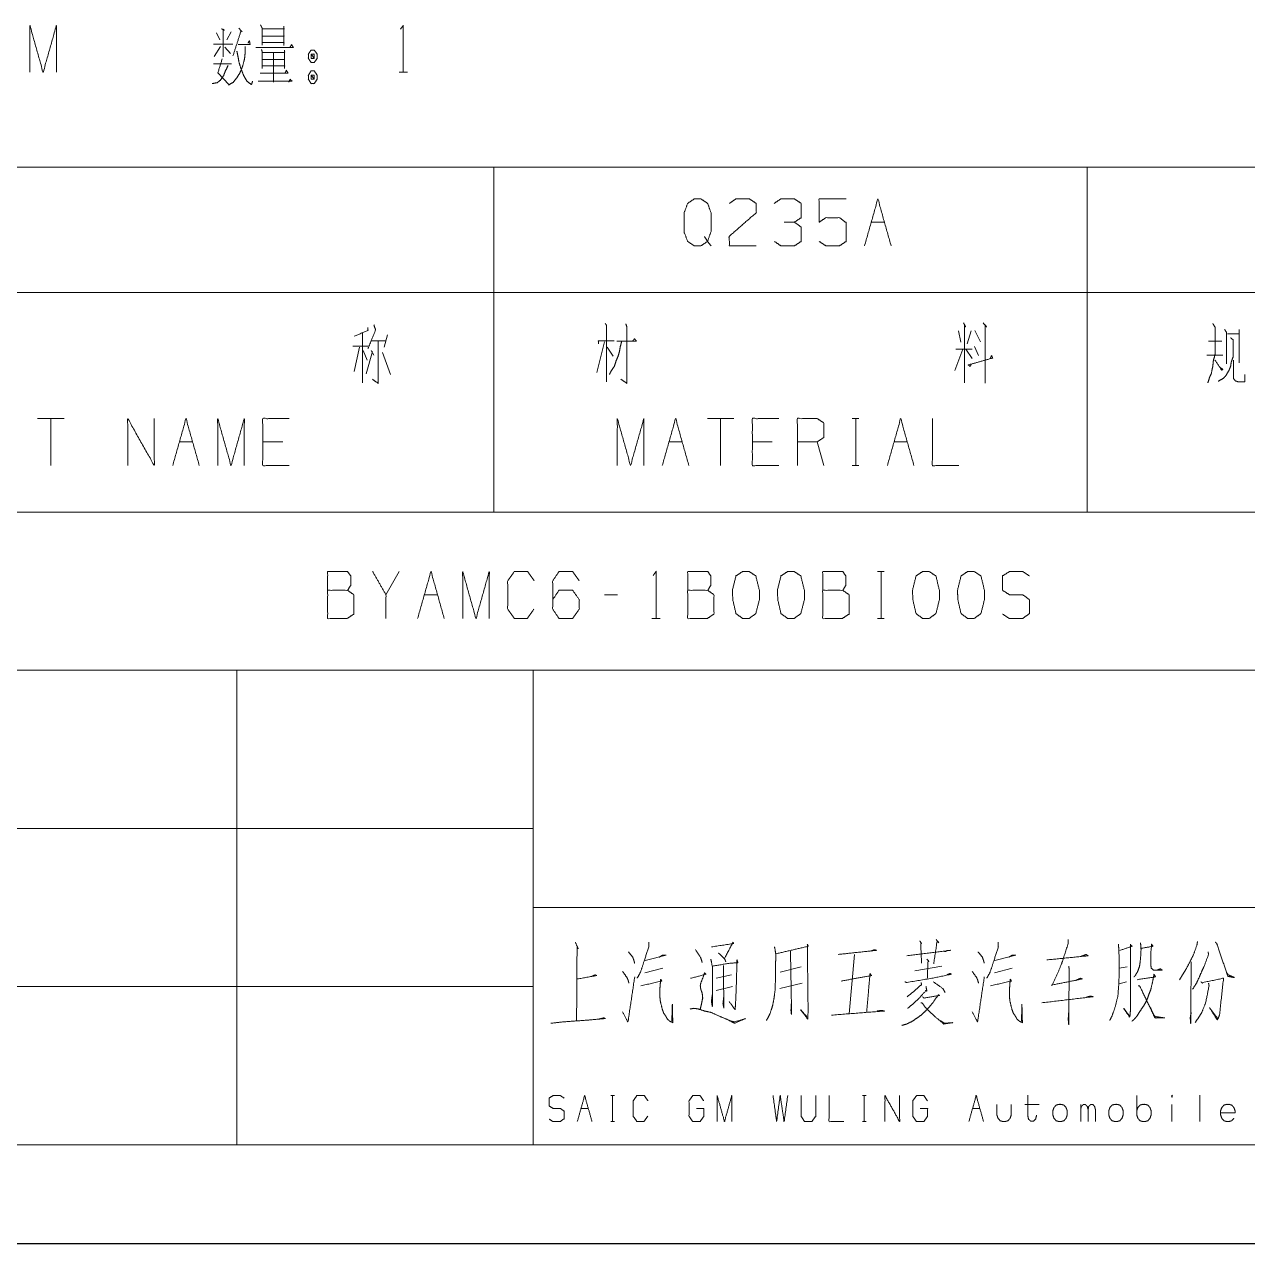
# Model space of a CAD drawing. Header units: millimetres. Extents: x 2210 to 79821, y -19430 to 2344.
# Drawn here: x 3653.3 to 3715.2, y 1492.8 to 1554.5 of the extents above; entities that cross this region are included whole.
import ezdxf

# ---------------------------------------------------------------- set-up
doc = ezdxf.new("R2010")
doc.units = ezdxf.units.MM
doc.layers.add('101', color=7, linetype='Continuous', true_color=0xffffff)

msp = doc.modelspace()

# ---------------------------------------------------------------- linework, layer by layer
msp.add_line((2209.782, 1492.822), (13049.157, 1492.822))
at = {"layer": '101', "color": 72, "linetype": 'Continuous', "lineweight": 18}
for p, q in [((3663.061, 1554.078), (3663.22, 1553.728)), ((3663.803, 1554.128), (3663.573, 1553.728)), ((3663.255, 1553.378), (3662.937, 1552.878)), ((3663.485, 1553.353), (3663.768, 1553.028)), ((3662.901, 1552.503), (3663.821, 1552.503)), ((3672.29, 1552.078), (3672.714, 1552.078)), ((3637.079, 1547.284), (3677.079, 1547.284)), ((3677.079, 1547.284), (3677.079, 1540.934)), ((3677.079, 1547.284), (3707.079, 1547.284)), ((3707.079, 1547.284), (3707.079, 1540.934)), ((3707.079, 1547.284), (3732.079, 1547.284)), ((3696.166, 1544.497), (3696.837, 1544.497)), ((3637.079, 1540.934), (3677.079, 1540.934)), ((3677.079, 1540.934), (3707.079, 1540.934)), ((3677.079, 1540.934), (3677.079, 1529.822)), ((3707.079, 1540.934), (3732.079, 1540.934)), ((3707.079, 1540.934), (3707.079, 1529.822)), ((3670.433, 1538.897), (3670.433, 1536.372)), ((3700.573, 1538.997), (3700.697, 1538.422)), ((3701.227, 1538.997), (3701.015, 1538.347)), ((3701.404, 1539.022), (3701.687, 1538.447)), ((3714.18, 1538.847), (3714.781, 1538.847)), ((3714.781, 1539.072), (3714.781, 1537.372)), ((3669.956, 1538.222), (3670.716, 1538.222)), ((3670.857, 1538.497), (3671.635, 1538.497)), ((3671.706, 1538.797), (3671.529, 1538.172)), ((3682.68, 1538.447), (3682.291, 1536.897)), ((3713.226, 1538.472), (3713.898, 1538.472)), ((3670.292, 1538.172), (3670.027, 1536.947)), ((3670.469, 1537.997), (3670.681, 1537.522)), ((3670.946, 1537.947), (3670.628, 1536.822)), ((3670.875, 1537.997), (3671.017, 1537.772)), ((3671.458, 1537.897), (3671.865, 1536.797)), ((3682.821, 1538.172), (3683.122, 1537.722)), ((3700.803, 1538.072), (3700.397, 1536.997)), ((3700.45, 1538.072), (3701.263, 1538.072)), ((3700.944, 1538.072), (3701.263, 1537.597)), ((3701.386, 1538.197), (3701.598, 1537.747)), ((3713.138, 1537.772), (3713.951, 1537.772)), ((3655.357, 1534.559), (3654.014, 1534.559)), ((3654.686, 1534.559), (3654.686, 1532.184)), ((3689.222, 1534.559), (3687.879, 1534.559)), ((3688.55, 1534.559), (3688.55, 1532.184)), ((3695.203, 1534.559), (3695.539, 1534.559)), ((3695.38, 1534.559), (3695.38, 1532.184)), ((3661.179, 1533.384), (3661.851, 1533.384)), ((3666.404, 1533.384), (3665.397, 1533.384)), ((3685.938, 1533.384), (3686.61, 1533.384)), ((3691.163, 1533.384), (3690.155, 1533.384)), ((3693.775, 1532.184), (3693.439, 1533.384)), ((3697.32, 1533.384), (3697.992, 1533.384)), ((3695.203, 1532.184), (3695.539, 1532.184)), ((3637.079, 1529.822), (3677.079, 1529.822)), ((3677.079, 1529.822), (3707.079, 1529.822)), ((3707.079, 1529.822), (3732.079, 1529.822)), ((3672.297, 1526.821), (3671.626, 1525.646)), ((3696.49, 1526.821), (3696.826, 1526.821)), ((3696.667, 1526.821), (3696.667, 1524.446)), ((3673.566, 1525.646), (3674.238, 1525.646)), ((3683.344, 1525.646), (3682.672, 1525.646)), ((3685.072, 1524.446), (3685.496, 1524.446)), ((3696.49, 1524.446), (3696.826, 1524.446)), ((3695.326, 1507.448), (3695.058, 1504.447)), ((3684.718, 1506.517), (3685.621, 1506.758)), ((3692.619, 1506.827), (3691.57, 1506.551)), ((3698.374, 1506.62), (3699.74, 1506.862)), ((3702.398, 1506.517), (3703.3, 1506.758)), ((3709.103, 1506.827), (3708.713, 1506.758)), ((3688.327, 1506.241), (3689.108, 1506.413)), ((3709.079, 1506.068), (3708.713, 1505.965)), ((3688.327, 1505.62), (3689.157, 1505.827)), ((3691.546, 1505.723), (3692.668, 1505.999)), ((3682.991, 1500.307), (3683.177, 1500.307)), ((3683.089, 1500.307), (3683.089, 1498.996)), ((3695.721, 1500.307), (3695.906, 1500.307)), ((3695.818, 1500.307), (3695.818, 1498.996)), ((3709.591, 1499.341), (3709.591, 1500.307)), ((3712.79, 1500.321), (3712.79, 1498.996)), ((3681.489, 1499.658), (3681.86, 1499.658)), ((3701.29, 1499.658), (3701.661, 1499.658)), ((3703.934, 1499.865), (3704.665, 1499.865)), ((3706.762, 1498.996), (3706.762, 1499.865)), ((3711.376, 1499.865), (3711.376, 1498.996)), ((3682.991, 1498.996), (3683.177, 1498.996)), ((3695.721, 1498.996), (3695.906, 1498.996))]:
    msp.add_line(p, q, dxfattribs=at)
at = {"layer": '101', "color": 133, "linetype": 'Continuous', "lineweight": 18}
for p, q in [((3629.079, 1529.822), (3809.079, 1529.822)), ((3629.079, 1521.822), (3809.079, 1521.822)), ((3664.079, 1521.822), (3664.079, 1497.822)), ((3679.079, 1521.822), (3679.079, 1497.822)), ((3629.079, 1513.822), (3679.079, 1513.822)), ((3679.079, 1509.822), (3788.079, 1509.822)), ((3629.079, 1505.822), (3679.079, 1505.822)), ((3419.079, 1497.822), (3809.079, 1497.822)), ((3629.079, 1497.822), (3809.079, 1497.822)), ((3394.079, 1492.822), (3814.079, 1492.822))]:
    msp.add_line(p, q, dxfattribs=at)
at = {"layer": '101', "color": 72, "linetype": 'Continuous', "lineweight": 18}
for points, knots in [([(3653.619, 1552.078), (3653.619, 1554.453), (3654.29, 1552.078), (3654.962, 1554.453), (3654.962, 1552.078)], [0, 0, 0.245192, 0.5, 0.754808, 1, 1]), ([(3664.192, 1554.303), (3664.351, 1554.128), (3664.298, 1554.178), (3663.891, 1552.903)], [0, 0, 0.14354, 0.187773, 1, 1]), ([(3665.284, 1554.478), (3665.372, 1554.303), (3665.372, 1553.453), (3665.372, 1553.578), (3666.468, 1553.578), (3666.468, 1553.428), (3666.468, 1554.403), (3666.468, 1554.278), (3665.372, 1554.278), (3666.468, 1554.278), (3666.468, 1553.903), (3665.372, 1553.903)], [0, 0, 0.027307, 0.1457, 0.163111, 0.315748, 0.336641, 0.472445, 0.489856, 0.642493, 0.79513, 0.847363, 1, 1]), ([(3672.361, 1554.253), (3672.502, 1554.453), (3672.502, 1552.078)], [0, 0, 0.093488, 1, 1]), ([(3663.308, 1554.278), (3663.467, 1554.203), (3663.396, 1554.253), (3663.396, 1552.853), (3663.396, 1553.503), (3662.901, 1553.503), (3663.891, 1553.503)], [0, 0, 0.046317, 0.069124, 0.437818, 0.608998, 0.73933, 1, 1]), ([(3664.156, 1553.478), (3664.757, 1553.478), (3664.722, 1553.678), (3664.651, 1553.553)], [0, 0, 0.634145, 0.848463, 1, 1]), ([(3664.51, 1553.378), (3664.51, 1553.078), (3664.474, 1552.753), (3664.386, 1552.403), (3664.245, 1552.053), (3664.086, 1551.803), (3663.909, 1551.578), (3663.661, 1551.428)], [0, 0, 0.134098, 0.280227, 0.441582, 0.610317, 0.742765, 0.870659, 1, 1]), ([(3664.086, 1553.153), (3664.139, 1552.903), (3664.192, 1552.603), (3664.298, 1552.253), (3664.439, 1551.903), (3664.598, 1551.628), (3664.828, 1551.453), (3664.881, 1551.628)], [0, 0, 0.122115, 0.267685, 0.442436, 0.622807, 0.774613, 0.912625, 1, 1]), ([(3665.054, 1553.328), (3666.945, 1553.328), (3666.857, 1553.478), (3666.769, 1553.328)], [0, 0, 0.844517, 0.922258, 1, 1]), ([(3665.337, 1553.228), (3665.372, 1553.103), (3665.372, 1552.278), (3665.372, 1552.403), (3666.504, 1552.403), (3666.504, 1552.278), (3666.504, 1553.203), (3666.504, 1553.078), (3665.372, 1553.078), (3665.372, 1552.728), (3666.504, 1552.728), (3665.938, 1552.728), (3665.938, 1553.078), (3665.938, 1551.578), (3665.938, 1552.028), (3665.266, 1552.028), (3666.68, 1552.028), (3666.592, 1552.178), (3666.521, 1552.028)], [0, 0, 0.011506, 0.084582, 0.095654, 0.195852, 0.206924, 0.288858, 0.29993, 0.400128, 0.431129, 0.531327, 0.581425, 0.612427, 0.745292, 0.785152, 0.844645, 0.969892, 0.985312, 1, 1]), ([(3668.002, 1553.203), (3667.843, 1553.203), (3667.702, 1553.003), (3667.702, 1552.778), (3667.843, 1552.578), (3668.002, 1552.578), (3668.144, 1552.778), (3668.144, 1553.003), (3668.002, 1553.203)], [0, 0, 0.091012, 0.231139, 0.359864, 0.499993, 0.591006, 0.731141, 0.859867, 1, 1]), ([(3663.343, 1552.753), (3663.131, 1552.053), (3663.661, 1551.478)], [0, 0, 0.483237, 1, 1]), ([(3667.843, 1552.778), (3668.002, 1552.778), (3667.843, 1553.003), (3667.843, 1552.778)], [0, 0, 0.241164, 0.658904, 1, 1]), ([(3668.002, 1552.778), (3668.002, 1553.003), (3667.843, 1553.003)], [0, 0, 0.585813, 1, 1]), ([(3663.644, 1552.428), (3663.502, 1552.128), (3663.414, 1551.903), (3663.255, 1551.678), (3663.096, 1551.553), (3662.831, 1551.503)], [0, 0, 0.251053, 0.434036, 0.642625, 0.795773, 1, 1]), ([(3668.144, 1551.928), (3668.002, 1552.153), (3667.843, 1552.153), (3667.702, 1551.928), (3667.702, 1551.728), (3667.843, 1551.503), (3668.002, 1551.503), (3668.144, 1551.728), (3668.144, 1551.928)], [0, 0, 0.149203, 0.238518, 0.387715, 0.500002, 0.649197, 0.738512, 0.887713, 1, 1]), ([(3667.843, 1551.928), (3667.843, 1551.728), (3668.002, 1551.728)], [0, 0, 0.556976, 1, 1]), ([(3668.002, 1551.928), (3667.843, 1551.928), (3668.002, 1551.728), (3668.002, 1551.928)], [0, 0, 0.258824, 0.674604, 1, 1]), ([(3665.16, 1551.628), (3666.875, 1551.628), (3666.786, 1551.728), (3666.716, 1551.578)], [0, 0, 0.851382, 0.91765, 1, 1]), ([(3687.731, 1543.772), (3687.891, 1543.522), (3687.555, 1543.297), (3687.219, 1543.297), (3686.883, 1543.522), (3686.706, 1543.997), (3686.706, 1544.972), (3686.883, 1545.447), (3687.219, 1545.672), (3687.555, 1545.672), (3687.891, 1545.447), (3688.067, 1544.972), (3688.067, 1544.022), (3687.891, 1543.522), (3688.067, 1543.297)], [0, 0, 0.043279, 0.102317, 0.151367, 0.210407, 0.284429, 0.426831, 0.500853, 0.559894, 0.608944, 0.667982, 0.742004, 0.880755, 0.958211, 1, 1]), ([(3689, 1545.447), (3689.319, 1545.672), (3690.008, 1545.672), (3690.344, 1545.447), (3690.344, 1544.972), (3688.983, 1543.772), (3689, 1543.297), (3690.344, 1543.297)], [0, 0, 0.069691, 0.192979, 0.265274, 0.350227, 0.674741, 0.759752, 1, 1]), ([(3692.284, 1544.497), (3692.62, 1544.722), (3692.62, 1545.447), (3692.284, 1545.672), (3691.595, 1545.672), (3691.259, 1545.447)], [0, 0, 0.153872, 0.429851, 0.583723, 0.846122, 1, 1]), ([(3693.536, 1543.522), (3693.872, 1543.297), (3694.561, 1543.297), (3694.897, 1543.522), (3694.897, 1544.472), (3694.561, 1544.722), (3693.872, 1544.722), (3693.536, 1544.497), (3693.536, 1545.672), (3694.897, 1545.672)], [0, 0, 0.062229, 0.168345, 0.230571, 0.376816, 0.441264, 0.547379, 0.609609, 0.79049, 1, 1]), ([(3691.277, 1543.522), (3691.595, 1543.297), (3692.284, 1543.297), (3692.62, 1543.522), (3692.62, 1544.247), (3692.284, 1544.497), (3691.772, 1544.497)], [0, 0, 0.124123, 0.34369, 0.472445, 0.703376, 0.836727, 1, 1]), ([(3670.716, 1539.172), (3670.716, 1539.022), (3670.027, 1538.722)], [0, 0, 0.166335, 1, 1]), ([(3671.017, 1539.297), (3671.105, 1539.047), (3670.716, 1538.097)], [0, 0, 0.205285, 1, 1]), ([(3682.715, 1539.372), (3682.786, 1539.272), (3682.786, 1536.422)], [0, 0, 0.041199, 1, 1]), ([(3683.758, 1539.347), (3683.811, 1539.197), (3683.811, 1536.347), (3683.51, 1536.547)], [0, 0, 0.047209, 0.892896, 1, 1]), ([(3700.838, 1539.397), (3700.944, 1539.197), (3700.891, 1539.272), (3700.891, 1536.372)], [0, 0, 0.070344, 0.098885, 1, 1]), ([(3701.828, 1539.397), (3702.005, 1539.197), (3701.934, 1539.272), (3701.934, 1536.347)], [0, 0, 0.081006, 0.11229, 1, 1]), ([(3713.438, 1539.372), (3713.562, 1539.172), (3713.562, 1537.822), (3713.473, 1537.522), (3713.438, 1537.197), (3713.367, 1536.847), (3713.279, 1536.647), (3713.191, 1536.372)], [0, 0, 0.076125, 0.513098, 0.614331, 0.720148, 0.835726, 0.906504, 1, 1]), ([(3714.039, 1539.072), (3714.127, 1538.922), (3714.127, 1537.322)], [0, 0, 0.098129, 1, 1]), ([(3671.229, 1538.497), (3671.229, 1536.347), (3670.946, 1536.547)], [0, 0, 0.861245, 1, 1]), ([(3682.379, 1538.347), (3682.362, 1538.497), (3683.175, 1538.497)], [0, 0, 0.156667, 1, 1]), ([(3683.546, 1538.447), (3683.475, 1538.197), (3683.44, 1537.972), (3683.369, 1537.722), (3683.263, 1537.472), (3683.175, 1537.197), (3683.033, 1536.997), (3682.927, 1536.797)], [0, 0, 0.146031, 0.274053, 0.420084, 0.572724, 0.735083, 0.872755, 1, 1]), ([(3683.298, 1538.472), (3684.288, 1538.472), (3684.2, 1538.597), (3684.094, 1538.472)], [0, 0, 0.757413, 0.874554, 1, 1]), ([(3714.339, 1538.647), (3714.463, 1538.547), (3714.463, 1537.672), (3714.375, 1537.422), (3714.339, 1537.197), (3714.269, 1537.022), (3714.127, 1536.772), (3713.986, 1536.597), (3713.703, 1536.447)], [0, 0, 0.062435, 0.405831, 0.509895, 0.599279, 0.673351, 0.786072, 0.874364, 1, 1]), ([(3701.227, 1537.322), (3701.174, 1537.197), (3701.068, 1537.272), (3702.305, 1537.622), (3702.252, 1537.747), (3702.182, 1537.597)], [0, 0, 0.073272, 0.143369, 0.837239, 0.91051, 1, 1]), ([(3713.544, 1537.522), (3713.898, 1536.997), (3713.951, 1537.047), (3713.809, 1537.147)], [0, 0, 0.720064, 0.802978, 1, 1]), ([(3714.481, 1537.522), (3714.481, 1536.597), (3714.569, 1536.472), (3714.711, 1536.422), (3715.064, 1536.422), (3715.064, 1536.797)], [0, 0, 0.472764, 0.551003, 0.627661, 0.808338, 1, 1]), ([(3658.567, 1532.184), (3658.567, 1534.559), (3659.91, 1532.184), (3659.91, 1534.559)], [0, 0, 0.317574, 0.682426, 1, 1]), ([(3663.12, 1532.184), (3663.12, 1534.559), (3663.792, 1532.184), (3664.463, 1534.559), (3664.463, 1532.184)], [0, 0, 0.245192, 0.5, 0.754808, 1, 1]), ([(3666.74, 1532.184), (3665.397, 1532.184), (3665.397, 1534.559), (3666.74, 1534.559)], [0, 0, 0.26539, 0.73461, 1, 1]), ([(3683.326, 1532.184), (3683.326, 1534.559), (3683.997, 1532.184), (3684.669, 1534.559), (3684.669, 1532.184)], [0, 0, 0.245192, 0.5, 0.754808, 1, 1]), ([(3691.498, 1532.184), (3690.155, 1532.184), (3690.155, 1534.559), (3691.498, 1534.559)], [0, 0, 0.26539, 0.73461, 1, 1]), ([(3692.432, 1532.184), (3692.432, 1534.559), (3693.439, 1534.559), (3693.775, 1534.334), (3693.775, 1533.609), (3693.439, 1533.384), (3692.432, 1533.384)], [0, 0, 0.400952, 0.571034, 0.639278, 0.761674, 0.829918, 1, 1]), ([(3699.261, 1534.559), (3699.261, 1532.184), (3700.604, 1532.184)], [0, 0, 0.638733, 1, 1]), ([(3668.677, 1525.871), (3668.677, 1526.821), (3669.685, 1526.821), (3669.844, 1526.596), (3669.844, 1526.121), (3669.685, 1525.871), (3668.677, 1525.871), (3668.677, 1524.446), (3669.667, 1524.446), (3670.003, 1524.671), (3670.003, 1525.646), (3669.685, 1525.871)], [0, 0, 0.115917, 0.238847, 0.27247, 0.330429, 0.366585, 0.489516, 0.663391, 0.784165, 0.833487, 0.952454, 1, 1]), ([(3671.626, 1524.446), (3671.626, 1525.646), (3670.954, 1526.821)], [0, 0, 0.469958, 1, 1]), ([(3675.507, 1524.446), (3675.507, 1526.821), (3676.178, 1524.446), (3676.85, 1526.821), (3676.85, 1524.446)], [0, 0, 0.245192, 0.5, 0.754808, 1, 1]), ([(3679.109, 1524.921), (3678.773, 1524.446), (3678.119, 1524.446), (3677.783, 1524.921), (3677.783, 1526.346), (3678.119, 1526.821), (3678.791, 1526.821), (3679.127, 1526.346)], [0, 0, 0.114567, 0.243366, 0.357935, 0.638584, 0.753154, 0.885433, 1, 1]), ([(3680.06, 1525.396), (3680.378, 1525.871), (3681.067, 1525.871), (3681.403, 1525.396), (3681.403, 1524.921), (3681.067, 1524.446), (3680.378, 1524.446), (3680.06, 1524.921), (3680.06, 1526.346), (3680.378, 1526.821), (3681.067, 1526.821), (3681.403, 1526.346)], [0, 0, 0.076964, 0.169762, 0.248073, 0.312018, 0.39033, 0.483127, 0.560091, 0.751927, 0.828891, 0.921688, 1, 1]), ([(3685.143, 1526.621), (3685.284, 1526.821), (3685.284, 1524.446)], [0, 0, 0.093491, 1, 1]), ([(3686.889, 1525.871), (3686.889, 1526.821), (3687.897, 1526.821), (3688.056, 1526.596), (3688.056, 1526.121), (3687.897, 1525.871), (3686.889, 1525.871), (3686.889, 1524.446), (3687.879, 1524.446), (3688.215, 1524.671), (3688.215, 1525.646), (3687.897, 1525.871)], [0, 0, 0.115917, 0.238846, 0.272469, 0.330427, 0.366584, 0.489513, 0.663388, 0.78416, 0.833484, 0.952452, 1, 1]), ([(3689.996, 1524.446), (3690.332, 1524.696), (3690.509, 1525.396), (3690.509, 1525.871), (3690.332, 1526.596), (3689.996, 1526.821), (3689.661, 1526.821), (3689.325, 1526.596), (3689.148, 1525.871), (3689.166, 1525.396), (3689.325, 1524.696), (3689.661, 1524.446), (3689.996, 1524.446)], [0, 0, 0.067524, 0.18397, 0.260583, 0.380943, 0.446139, 0.500306, 0.565503, 0.685863, 0.762528, 0.878309, 0.945833, 1, 1]), ([(3692.273, 1524.446), (3692.609, 1524.696), (3692.785, 1525.396), (3692.785, 1525.871), (3692.609, 1526.596), (3692.273, 1526.821), (3691.937, 1526.821), (3691.601, 1526.596), (3691.424, 1525.871), (3691.442, 1525.396), (3691.601, 1524.696), (3691.937, 1524.446), (3692.273, 1524.446)], [0, 0, 0.067527, 0.183972, 0.260584, 0.380943, 0.446142, 0.500305, 0.565504, 0.685864, 0.762529, 0.87831, 0.945837, 1, 1]), ([(3693.719, 1525.871), (3693.719, 1526.821), (3694.726, 1526.821), (3694.885, 1526.596), (3694.885, 1526.121), (3694.726, 1525.871), (3693.719, 1525.871), (3693.719, 1524.446), (3694.708, 1524.446), (3695.044, 1524.671), (3695.044, 1525.646), (3694.726, 1525.871)], [0, 0, 0.115917, 0.238846, 0.272469, 0.330427, 0.366584, 0.489513, 0.663388, 0.78416, 0.833484, 0.952452, 1, 1]), ([(3699.102, 1524.446), (3699.438, 1524.696), (3699.615, 1525.396), (3699.615, 1525.871), (3699.438, 1526.596), (3699.102, 1526.821), (3698.766, 1526.821), (3698.431, 1526.596), (3698.254, 1525.871), (3698.272, 1525.396), (3698.431, 1524.696), (3698.766, 1524.446), (3699.102, 1524.446)], [0, 0, 0.067524, 0.18397, 0.260583, 0.380943, 0.446139, 0.500306, 0.565503, 0.685863, 0.762528, 0.878309, 0.945833, 1, 1]), ([(3701.379, 1524.446), (3701.715, 1524.696), (3701.891, 1525.396), (3701.891, 1525.871), (3701.715, 1526.596), (3701.379, 1526.821), (3701.043, 1526.821), (3700.707, 1526.596), (3700.53, 1525.871), (3700.548, 1525.396), (3700.707, 1524.696), (3701.043, 1524.446), (3701.379, 1524.446)], [0, 0, 0.067524, 0.18397, 0.260583, 0.380943, 0.446139, 0.500306, 0.565503, 0.685863, 0.762528, 0.878309, 0.945833, 1, 1]), ([(3702.807, 1524.671), (3703.143, 1524.446), (3703.832, 1524.446), (3704.168, 1524.696), (3704.168, 1525.396), (3703.832, 1525.646), (3703.16, 1525.646), (3702.807, 1525.871), (3702.807, 1526.596), (3703.16, 1526.821), (3703.832, 1526.821), (3704.168, 1526.596)], [0, 0, 0.068037, 0.184056, 0.254519, 0.372335, 0.442798, 0.555842, 0.62637, 0.748394, 0.818922, 0.931966, 1, 1]), ([(3681.207, 1508.069), (3681.353, 1507.724), (3681.304, 1507.828), (3681.28, 1507.103), (3681.28, 1505.068), (3681.256, 1504.102)], [0, 0, 0.088891, 0.116032, 0.287978, 0.770794, 1, 1]), ([(3684.913, 1508.069), (3684.913, 1507.828), (3684.669, 1507.069), (3684.499, 1506.551), (3684.328, 1506.241)], [0, 0, 0.124612, 0.535976, 0.817159, 1, 1]), ([(3688.083, 1507.828), (3689.205, 1508), (3689.181, 1508.069), (3688.742, 1507.241), (3688.449, 1507.517), (3688.766, 1507.207), (3688.815, 1507.069)], [0, 0, 0.361753, 0.385074, 0.683733, 0.811934, 0.953357, 1, 1]), ([(3691.351, 1507.483), (3692.985, 1507.862), (3692.936, 1507.966), (3692.936, 1507.448), (3692.961, 1506.034), (3692.961, 1505.206), (3692.985, 1504.688), (3692.961, 1504.343), (3692.961, 1504.171), (3692.595, 1504.654), (3692.936, 1504.274)], [0, 0, 0.250211, 0.267275, 0.344454, 0.55544, 0.678925, 0.756189, 0.80777, 0.833496, 0.923863, 1, 1]), ([(3698.618, 1508.138), (3698.715, 1508), (3698.667, 1508), (3698.715, 1507)], [0, 0, 0.138589, 0.178592, 1, 1]), ([(3699.447, 1508.207), (3699.593, 1508.035), (3699.496, 1508.104), (3699.325, 1506.965)], [0, 0, 0.151118, 0.230947, 1, 1]), ([(3702.593, 1508.069), (3702.593, 1507.828), (3702.349, 1507.069), (3702.178, 1506.551), (3702.007, 1506.241)], [0, 0, 0.124612, 0.535976, 0.817159, 1, 1]), ([(3706.129, 1508.207), (3706.129, 1508), (3705.812, 1507.034), (3705.592, 1506.482), (3705.324, 1505.896), (3705.275, 1505.896), (3706.836, 1506.206), (3706.738, 1506.241), (3706.519, 1506.137)], [0, 0, 0.046524, 0.275032, 0.408545, 0.553501, 0.564465, 0.92219, 0.945453, 1, 1]), ([(3708.664, 1507.966), (3708.689, 1507.69), (3708.713, 1506.827), (3708.689, 1505.999), (3708.64, 1505.344), (3708.494, 1504.757), (3708.347, 1504.343), (3708.225, 1504.102)], [0, 0, 0.070329, 0.28934, 0.499598, 0.66644, 0.819873, 0.931329, 1, 1]), ([(3708.738, 1507.655), (3709.372, 1507.862), (3709.274, 1507.931), (3709.274, 1504.585), (3709.25, 1504.343), (3709.225, 1504.274), (3708.933, 1504.723), (3709.225, 1504.343)], [0, 0, 0.122094, 0.143965, 0.756447, 0.800872, 0.814266, 0.912285, 1, 1]), ([(3709.786, 1508.035), (3709.811, 1507.69), (3709.786, 1507.241), (3709.738, 1506.862), (3709.64, 1506.586), (3709.518, 1506.379), (3709.445, 1506.31)], [0, 0, 0.190955, 0.438946, 0.650198, 0.811822, 0.94447, 1, 1]), ([(3709.835, 1507.759), (3710.421, 1507.862), (3710.347, 1507.966), (3710.299, 1507.448), (3710.299, 1507), (3710.323, 1506.758), (3710.445, 1506.655), (3710.884, 1506.655), (3710.786, 1506.724), (3710.616, 1506.655)], [0, 0, 0.209703, 0.254415, 0.437769, 0.595975, 0.681595, 0.738019, 0.892888, 0.935041, 1, 1]), ([(3712.664, 1508.104), (3712.639, 1507.931), (3712.469, 1507.448), (3712.298, 1507.103), (3712.078, 1506.689), (3711.908, 1506.413), (3711.761, 1506.172)], [0, 0, 0.081145, 0.319756, 0.499049, 0.717311, 0.868474, 1, 1]), ([(3713.566, 1508.069), (3713.639, 1508), (3714.2, 1506.344), (3714.542, 1506.275), (3714.225, 1506.413), (3714.127, 1506.551)], [0, 0, 0.037082, 0.681737, 0.810185, 0.937687, 1, 1]), ([(3683.889, 1507.586), (3684.108, 1507.31), (3684.157, 1507.172), (3684.206, 1507)], [0, 0, 0.519919, 0.73571, 1, 1]), ([(3684.743, 1507.138), (3685.791, 1507.414), (3685.621, 1507.414), (3685.45, 1507.31)], [0, 0, 0.745411, 0.862774, 1, 1]), ([(3687.278, 1507.69), (3687.547, 1507.276), (3687.62, 1507.034)], [0, 0, 0.661595, 1, 1]), ([(3691.278, 1507.828), (3691.351, 1507.414), (3691.327, 1507), (3691.327, 1506.275), (3691.302, 1505.62), (3691.253, 1505.24), (3691.18, 1504.861), (3691.058, 1504.481), (3690.961, 1504.274), (3690.863, 1504.102)], [0, 0, 0.110336, 0.219176, 0.409317, 0.581468, 0.681885, 0.783317, 0.887931, 0.947989, 1, 1]), ([(3692.083, 1507.621), (3692.131, 1504.895), (3692.131, 1504.412), (3692.107, 1504.619), (3692.131, 1505.033)], [0, 0, 0.711345, 0.837386, 0.891777, 1, 1]), ([(3694.497, 1507.448), (3696.423, 1507.655), (3696.326, 1507.69), (3696.155, 1507.621)], [0, 0, 0.870762, 0.917258, 1, 1]), ([(3697.959, 1507.379), (3700.154, 1507.655), (3700.033, 1507.655), (3699.886, 1507.586)], [0, 0, 0.886329, 0.935184, 1, 1]), ([(3701.568, 1507.586), (3701.788, 1507.31), (3701.837, 1507.172), (3701.885, 1507)], [0, 0, 0.519919, 0.73571, 1, 1]), ([(3702.422, 1507.138), (3703.471, 1507.414), (3703.3, 1507.414), (3703.129, 1507.31)], [0, 0, 0.745418, 0.86277, 1, 1]), ([(3705.055, 1507.172), (3707.129, 1507.379), (3707.031, 1507.448), (3706.763, 1507.345)], [0, 0, 0.836554, 0.884532, 1, 1]), ([(3713.2, 1507.586), (3713.225, 1507.448), (3713.005, 1506.862), (3712.908, 1506.655), (3712.761, 1506.31), (3712.615, 1505.999), (3712.42, 1505.689)], [0, 0, 0.067376, 0.36846, 0.478481, 0.658656, 0.823687, 1, 1]), ([(3688.059, 1507.207), (3688.132, 1506.827), (3688.132, 1504.826), (3688.083, 1505.068), (3688.132, 1505.413)], [0, 0, 0.129595, 0.800553, 0.883167, 1, 1]), ([(3688.132, 1506.862), (3689.01, 1507), (3689.425, 1507.034), (3689.376, 1507.172), (3689.352, 1506.103), (3689.327, 1505.447), (3689.303, 1504.895), (3689.279, 1504.654), (3688.986, 1505.068)], [0, 0, 0.19844, 0.29133, 0.324006, 0.56283, 0.709269, 0.832622, 0.88681, 1, 1]), ([(3688.693, 1506.896), (3688.693, 1506.034), (3688.718, 1505.206), (3688.718, 1504.723), (3688.669, 1504.964), (3688.718, 1505.378)], [0, 0, 0.304008, 0.595981, 0.766226, 0.853067, 1, 1]), ([(3698.984, 1507.207), (3699.081, 1507.103), (3699.032, 1507.069), (3699.008, 1506.241)], [0, 0, 0.138047, 0.196037, 1, 1]), ([(3706.153, 1506.862), (3706.177, 1506.689), (3706.153, 1503.895), (3706.129, 1504.171), (3706.153, 1504.516)], [0, 0, 0.048504, 0.826565, 0.903707, 1, 1]), ([(3712.347, 1507.069), (3712.322, 1503.964), (3712.298, 1504.24), (3712.347, 1504.516)], [0, 0, 0.847819, 0.923473, 1, 1]), ([(3681.304, 1506.206), (3682.28, 1506.379), (3682.207, 1506.413), (3682.036, 1506.344)], [0, 0, 0.788943, 0.853361, 1, 1]), ([(3683.596, 1506.586), (3683.816, 1506.275), (3683.865, 1506.172), (3683.913, 1505.999)], [0, 0, 0.564231, 0.734008, 1, 1]), ([(3683.596, 1504.55), (3683.865, 1504.033), (3684.206, 1506.31)], [0, 0, 0.202025, 1, 1]), ([(3684.523, 1505.861), (3685.572, 1506.103), (3685.523, 1506.206), (3685.499, 1505.965), (3685.474, 1505.62), (3685.474, 1505.378), (3685.499, 1505.102), (3685.596, 1504.688), (3685.669, 1504.481), (3685.767, 1504.343), (3685.865, 1504.171), (3685.987, 1504.067), (3686.133, 1503.998), (3686.109, 1504.93), (3686.084, 1504.067)], [0, 0, 0.198341, 0.219427, 0.264158, 0.327895, 0.3724, 0.423461, 0.501845, 0.542306, 0.573453, 0.609975, 0.639452, 0.669269, 0.84099, 1, 1]), ([(3687.035, 1506.241), (3687.815, 1506.448), (3687.742, 1506.517), (3687.669, 1506.31), (3687.547, 1505.999), (3687.522, 1505.861), (3687.547, 1505.689), (3687.62, 1505.482), (3687.644, 1505.24), (3687.571, 1504.895), (3687.522, 1504.688)], [0, 0, 0.288064, 0.323943, 0.402265, 0.521269, 0.571261, 0.63341, 0.711732, 0.798322, 0.924133, 1, 1]), ([(3694.643, 1506.103), (3696.18, 1506.379), (3696.106, 1506.482), (3695.936, 1504.516)], [0, 0, 0.426351, 0.460965, 1, 1]), ([(3697.862, 1506.068), (3697.935, 1506.034), (3697.984, 1506.034), (3699.228, 1506.241), (3700.228, 1506.448), (3700.154, 1506.482), (3699.984, 1506.413)], [0, 0, 0.030219, 0.048442, 0.519512, 0.900991, 0.93121, 1, 1]), ([(3699.301, 1506.068), (3699.789, 1505.723), (3699.911, 1505.516)], [0, 0, 0.713213, 1, 1]), ([(3701.276, 1506.586), (3701.495, 1506.275), (3701.544, 1506.172), (3701.593, 1505.999)], [0, 0, 0.564239, 0.734012, 1, 1]), ([(3701.276, 1504.55), (3701.544, 1504.033), (3701.885, 1506.31)], [0, 0, 0.202027, 1, 1]), ([(3702.202, 1505.861), (3703.251, 1506.103), (3703.203, 1506.206), (3703.178, 1505.965), (3703.154, 1505.62), (3703.154, 1505.378), (3703.178, 1505.102), (3703.276, 1504.688), (3703.349, 1504.481), (3703.446, 1504.343), (3703.544, 1504.171), (3703.666, 1504.067), (3703.812, 1503.998), (3703.788, 1504.93), (3703.764, 1504.067)], [0, 0, 0.198341, 0.219426, 0.264158, 0.327895, 0.3724, 0.423461, 0.501845, 0.542305, 0.57345, 0.609972, 0.639449, 0.66927, 0.84099, 1, 1]), ([(3709.616, 1506.172), (3710.543, 1506.31), (3710.469, 1506.448), (3710.396, 1506.068), (3710.299, 1505.654), (3710.201, 1505.413), (3710.104, 1505.137), (3709.957, 1504.861), (3709.762, 1504.585), (3709.616, 1504.343), (3709.469, 1504.171), (3709.347, 1504.067)], [0, 0, 0.248088, 0.28944, 0.391759, 0.504363, 0.573317, 0.650816, 0.73352, 0.823008, 0.897766, 0.957654, 1, 1]), ([(3712.834, 1506.068), (3712.908, 1505.999), (3712.956, 1506.034), (3713.981, 1506.241), (3713.835, 1504.895), (3713.786, 1504.412), (3713.713, 1504.205), (3713.664, 1504.136), (3713.274, 1504.757), (3713.688, 1504.205)], [0, 0, 0.021075, 0.033595, 0.252602, 0.536206, 0.63793, 0.683936, 0.701643, 0.855333, 1, 1]), ([(3698.691, 1506.034), (3698.715, 1505.896), (3698.667, 1505.896), (3698.374, 1505.62), (3697.984, 1505.309)], [0, 0, 0.128573, 0.17333, 0.54243, 1, 1]), ([(3698.935, 1505.827), (3698.984, 1505.585), (3698.935, 1505.62), (3698.593, 1505.24), (3698.301, 1504.964), (3698.008, 1504.723)], [0, 0, 0.154138, 0.191518, 0.510905, 0.762591, 1, 1]), ([(3709.664, 1505.861), (3709.738, 1505.861), (3710.518, 1504.24), (3711.006, 1504.24), (3710.518, 1504.309), (3710.225, 1504.861)], [0, 0, 0.021039, 0.538448, 0.678706, 0.82036, 1, 1]), ([(3713.225, 1505.999), (3713.249, 1505.861), (3713.078, 1504.999), (3712.883, 1504.516), (3712.713, 1504.24), (3712.542, 1503.998)], [0, 0, 0.064861, 0.471802, 0.712904, 0.863112, 1, 1]), ([(3698.764, 1505.309), (3698.837, 1505.24), (3699.618, 1505.378), (3699.569, 1505.413), (3699.276, 1504.999), (3699.106, 1504.792), (3698.911, 1504.585), (3698.691, 1504.378), (3698.447, 1504.205), (3698.179, 1504.033), (3697.959, 1503.929), (3697.715, 1503.86)], [0, 0, 0.029336, 0.260529, 0.277957, 0.425844, 0.50411, 0.587085, 0.675092, 0.762231, 0.855274, 0.926064, 1, 1]), ([(3698.667, 1504.999), (3698.74, 1504.999), (3698.886, 1504.792), (3699.423, 1504.274), (3699.837, 1503.929), (3700.301, 1503.998), (3699.862, 1503.964), (3699.667, 1504.102)], [0, 0, 0.026517, 0.118384, 0.388536, 0.584008, 0.7538, 0.913392, 1, 1]), ([(3704.787, 1504.999), (3707.373, 1505.309), (3707.251, 1505.344), (3707.031, 1505.275)], [0, 0, 0.879479, 0.922284, 1, 1]), ([(3679.963, 1503.964), (3680.548, 1504.033), (3681.963, 1504.136), (3682.719, 1504.205), (3682.646, 1504.24), (3682.378, 1504.171)], [0, 0, 0.188617, 0.642502, 0.885462, 0.911348, 1, 1]), ([(3687.01, 1504.688), (3687.205, 1504.723), (3687.425, 1504.688), (3687.742, 1504.585), (3688.059, 1504.516), (3688.522, 1504.309), (3688.937, 1504.136), (3689.254, 1503.964), (3689.815, 1504.205), (3689.254, 1504.033), (3688.986, 1504.102)], [0, 0, 0.051192, 0.108601, 0.194771, 0.278606, 0.409731, 0.525759, 0.619013, 0.776803, 0.92843, 1, 1]), ([(3694.155, 1504.378), (3696.814, 1504.585), (3696.692, 1504.619), (3696.472, 1504.585)], [0, 0, 0.884285, 0.926313, 1, 1]), ([(3679.88, 1499.12), (3680.065, 1498.996), (3680.446, 1498.996), (3680.631, 1499.134), (3680.631, 1499.52), (3680.446, 1499.658), (3680.075, 1499.658), (3679.88, 1499.782), (3679.88, 1500.183), (3680.075, 1500.307), (3680.446, 1500.307), (3680.631, 1500.183)], [0, 0, 0.068034, 0.184057, 0.25452, 0.372334, 0.442797, 0.555846, 0.626371, 0.748393, 0.818918, 0.931966, 1, 1]), ([(3684.864, 1499.258), (3684.679, 1498.996), (3684.318, 1498.996), (3684.133, 1499.258), (3684.133, 1500.045), (3684.318, 1500.307), (3684.689, 1500.307), (3684.874, 1500.045)], [0, 0, 0.114569, 0.243366, 0.357935, 0.638584, 0.753153, 0.885431, 1, 1]), ([(3687.332, 1499.658), (3687.703, 1499.658), (3687.703, 1499.258), (3687.517, 1498.996), (3687.137, 1498.996), (3686.952, 1499.258), (3686.952, 1500.045), (3687.147, 1500.307), (3687.508, 1500.307), (3687.693, 1500.045)], [0, 0, 0.103295, 0.214796, 0.304261, 0.410274, 0.49974, 0.718896, 0.809958, 0.910535, 1, 1]), ([(3688.376, 1498.996), (3688.376, 1500.307), (3688.746, 1498.996), (3689.117, 1500.307), (3689.117, 1498.996)], [0, 0, 0.245192, 0.5, 0.754808, 1, 1]), ([(3691.204, 1500.307), (3691.38, 1498.996), (3691.565, 1500.307), (3691.761, 1498.996), (3691.946, 1500.307)], [0, 0, 0.249746, 0.499742, 0.750003, 1, 1]), ([(3692.619, 1500.307), (3692.619, 1499.258), (3692.794, 1498.996), (3693.165, 1498.996), (3693.36, 1499.258), (3693.36, 1500.307)], [0, 0, 0.337152, 0.438599, 0.557781, 0.662848, 1, 1]), ([(3694.033, 1500.307), (3694.033, 1498.996), (3694.775, 1498.996)], [0, 0, 0.638735, 1, 1]), ([(3696.862, 1498.996), (3696.862, 1500.307), (3697.603, 1498.996), (3697.603, 1500.307)], [0, 0, 0.317574, 0.682426, 1, 1]), ([(3698.647, 1499.658), (3699.018, 1499.658), (3699.018, 1499.258), (3698.832, 1498.996), (3698.452, 1498.996), (3698.266, 1499.258), (3698.266, 1500.045), (3698.462, 1500.307), (3698.823, 1500.307), (3699.008, 1500.045)], [0, 0, 0.103295, 0.214796, 0.304261, 0.410274, 0.49974, 0.718896, 0.809958, 0.910535, 1, 1]), ([(3701.105, 1498.996), (3701.476, 1500.307), (3701.846, 1498.996)], [0, 0, 0.500001, 1, 1]), ([(3704.529, 1499.313), (3704.48, 1499.12), (3704.373, 1499.01), (3704.236, 1499.01), (3704.119, 1499.12), (3704.08, 1499.313), (3704.08, 1500.321)], [0, 0, 0.107406, 0.190396, 0.26402, 0.350759, 0.456999, 1, 1]), ([(3705.406, 1499.161), (3705.514, 1499.037), (3705.65, 1498.996), (3705.777, 1498.996), (3705.914, 1499.037), (3706.021, 1499.161), (3706.08, 1499.341), (3706.08, 1499.534), (3706.021, 1499.7), (3705.914, 1499.824), (3705.777, 1499.865), (3705.65, 1499.865), (3705.514, 1499.824), (3705.406, 1499.7), (3705.348, 1499.534), (3705.348, 1499.341), (3705.406, 1499.161)], [0, 0, 0.063224, 0.118198, 0.167051, 0.222025, 0.285248, 0.357933, 0.432348, 0.5, 0.563224, 0.618198, 0.667051, 0.722025, 0.785248, 0.8529, 0.927315, 1, 1]), ([(3708.235, 1499.161), (3708.342, 1499.037), (3708.479, 1498.996), (3708.606, 1498.996), (3708.742, 1499.037), (3708.85, 1499.161), (3708.908, 1499.341), (3708.908, 1499.534), (3708.85, 1499.7), (3708.742, 1499.824), (3708.606, 1499.865), (3708.479, 1499.865), (3708.342, 1499.824), (3708.235, 1499.7), (3708.177, 1499.534), (3708.177, 1499.341), (3708.235, 1499.161)], [0, 0, 0.063224, 0.118198, 0.167051, 0.222025, 0.285248, 0.357933, 0.432348, 0.5, 0.563224, 0.618198, 0.667051, 0.722025, 0.785248, 0.8529, 0.927315, 1, 1]), ([(3709.591, 1499.341), (3709.649, 1499.161), (3709.757, 1499.037), (3709.893, 1498.996), (3710.02, 1498.996), (3710.157, 1499.037), (3710.264, 1499.161), (3710.323, 1499.341), (3710.323, 1499.534), (3710.264, 1499.7), (3710.157, 1499.824), (3710.02, 1499.865), (3709.893, 1499.865), (3709.757, 1499.824), (3709.649, 1499.7), (3709.591, 1499.534)], [0, 0, 0.078529, 0.146835, 0.206229, 0.25901, 0.318404, 0.38671, 0.465239, 0.545636, 0.618727, 0.687034, 0.746428, 0.799208, 0.858602, 0.926909, 1, 1]), ([(3711.376, 1500.224), (3711.396, 1500.279), (3711.376, 1500.321), (3711.357, 1500.279), (3711.376, 1500.224)], [0, 0, 0.280627, 0.5, 0.719373, 1, 1]), ([(3714.507, 1499.161), (3714.4, 1499.037), (3714.263, 1498.996), (3714.136, 1498.996), (3714, 1499.037), (3713.893, 1499.161), (3713.834, 1499.341), (3713.834, 1499.534), (3713.893, 1499.7), (3714, 1499.824), (3714.136, 1499.865), (3714.263, 1499.865), (3714.4, 1499.824), (3714.507, 1499.7), (3714.566, 1499.534), (3714.566, 1499.437), (3713.834, 1499.437)], [0, 0, 0.053947, 0.100856, 0.142541, 0.189449, 0.243396, 0.305417, 0.368913, 0.426639, 0.480586, 0.527495, 0.56918, 0.616088, 0.670035, 0.727761, 0.759509, 1, 1]), ([(3702.519, 1499.865), (3702.519, 1499.341), (3702.578, 1499.161), (3702.685, 1499.037), (3702.822, 1498.996), (3702.948, 1498.996), (3703.085, 1499.037), (3703.192, 1499.161), (3703.251, 1499.341), (3703.251, 1499.865)], [0, 0, 0.242016, 0.329107, 0.404862, 0.470732, 0.529268, 0.595138, 0.670893, 0.757984, 1, 1]), ([(3706.762, 1499.603), (3706.791, 1499.755), (3706.889, 1499.851), (3706.996, 1499.851), (3707.094, 1499.755), (3707.133, 1499.603), (3707.133, 1498.996)], [0, 0, 0.118877, 0.224452, 0.306993, 0.412569, 0.533091, 1, 1]), ([(3707.133, 1499.603), (3707.162, 1499.755), (3707.26, 1499.851), (3707.377, 1499.851), (3707.465, 1499.755), (3707.504, 1499.603), (3707.504, 1498.996)], [0, 0, 0.118605, 0.223938, 0.31376, 0.413913, 0.53416, 1, 1])]:
    msp.add_open_spline(points, degree=1, knots=knots, dxfattribs=at)
for points in [[(3695.83, 1543.297), (3696.502, 1545.672), (3697.173, 1543.297)], [(3660.844, 1532.184), (3661.515, 1534.559), (3662.187, 1532.184)], [(3685.602, 1532.184), (3686.274, 1534.559), (3686.946, 1532.184)], [(3696.985, 1532.184), (3697.656, 1534.559), (3698.328, 1532.184)], [(3673.23, 1524.446), (3673.902, 1526.821), (3674.574, 1524.446)], [(3681.304, 1498.996), (3681.675, 1500.307), (3682.045, 1498.996)]]:
    msp.add_open_spline(points, degree=1, dxfattribs=at)

doc.saveas('drawing.dxf')
